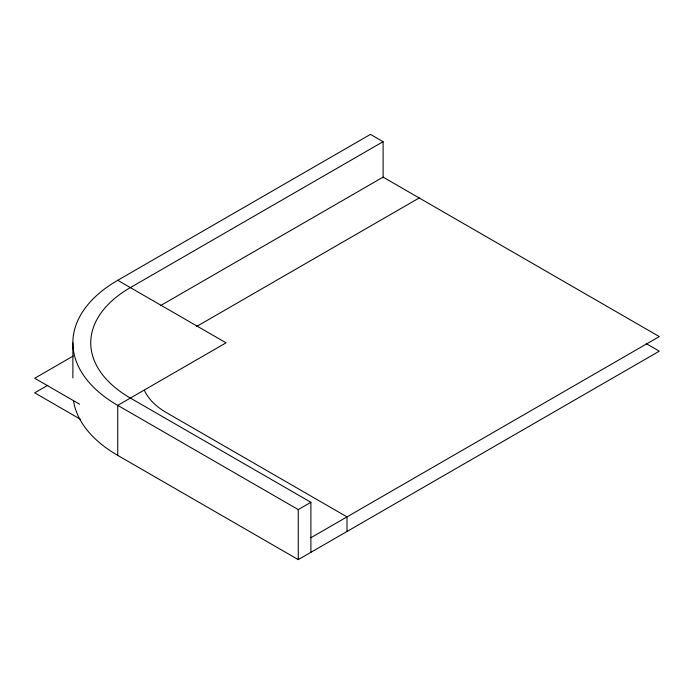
<?xml version="1.0" encoding="UTF-8"?>
<svg xmlns="http://www.w3.org/2000/svg" width="694" height="694" viewBox="0 0 694 694"><rect width="100%" height="100%" fill="white"/><g stroke="black" fill="none" stroke-linecap="round" stroke-linejoin="round"><path stroke-width="1.04" d="M646.192 343.599L659.3 351.173L298.264 559.616L117.737 455.394L117.737 405.365A153.174 88.433 0 0 1 117.737 280.298L370.466 134.384L383.105 141.68L383.105 177.872M383.105 141.68L130.377 287.594A135.304 78.118 0 0 0 130.377 398.07L310.895 502.291L310.895 552.32M73.2 356.039L34.7 378.265L79.636 404.212M160.331 305.733L383.105 177.117L659.3 336.581L310.895 537.729M47.851 385.265L34.7 392.856L80.573 419.341M196.437 326.579L419.211 197.964M117.737 280.298L226.053 342.827L117.737 405.365L298.264 509.587L310.895 502.291M347 531.474L347 516.883L166.482 412.661A84.243 48.641 0 0 1 144.447 390.366M298.264 509.587L298.264 559.616M72.879 342.827L72.879 377.952M117.737 455.394A153.174 88.433 0 0 1 73.555 401.184"/></g></svg>
